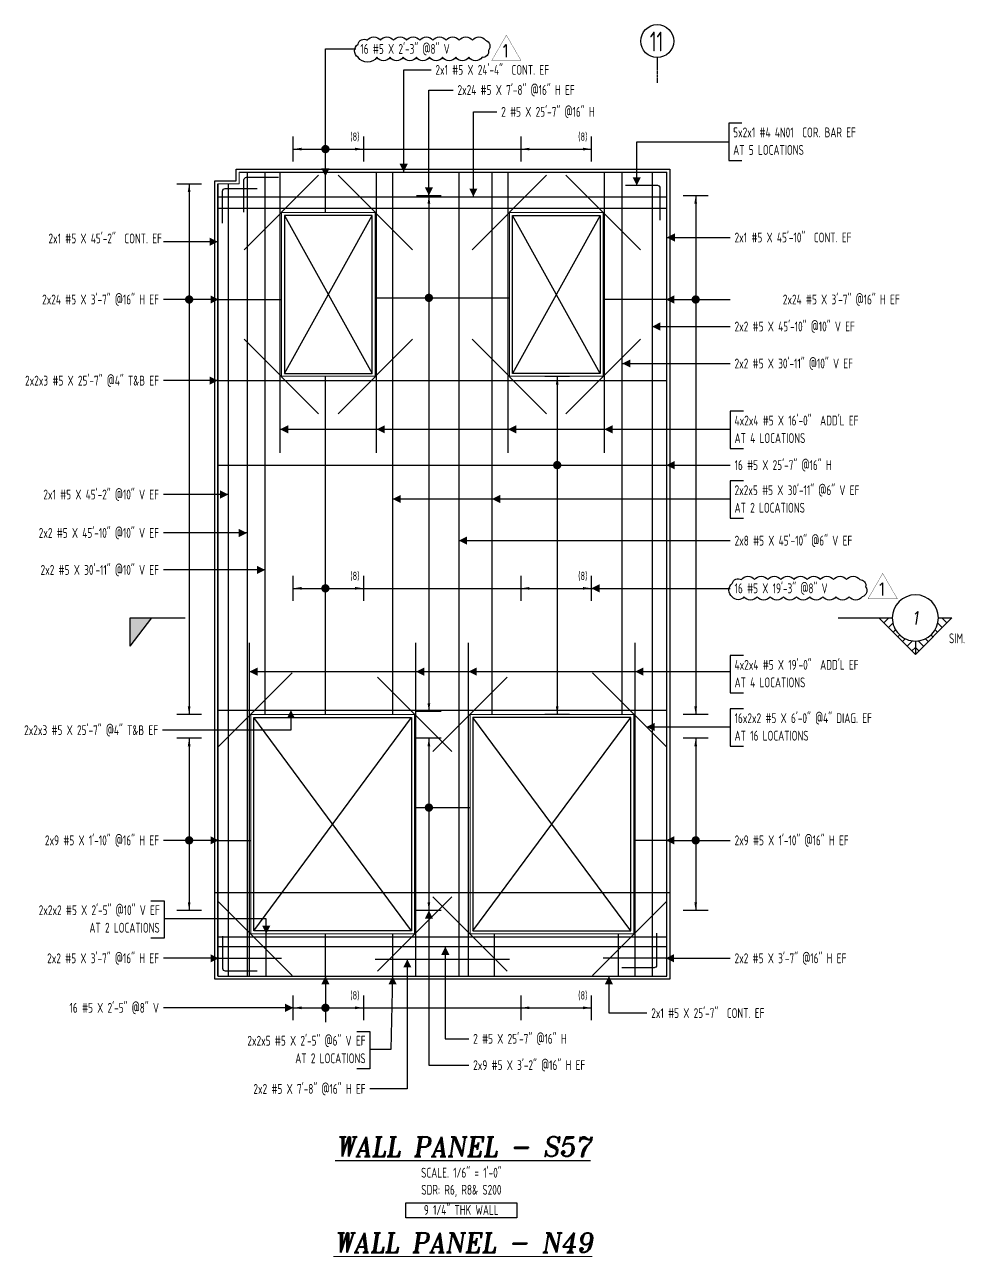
# Model space of a CAD drawing. Header units: inches. Extents: x 10095 to 38568, y -2433 to 4174.
# Drawn here: x 17907 to 18551, y -657 to 185 of the extents above; entities that cross this region are included whole.
import ezdxf
from ezdxf.enums import TextEntityAlignment as Align

# ---------------------------------------------------------------- set-up
doc = ezdxf.new("R2010")
doc.units = ezdxf.units.IN
doc.header["$MEASUREMENT"] = 0
doc.linetypes.add('PHANTOM', pattern=[2.5, 1.25, -0.25, 0.25, -0.25, 0.25, -0.25])
doc.layers.get('0').update_dxf_attribs({"linetype": 'CONTINUOUS'})
for name, color, linetype in [('0-25', 7, 'CONTINUOUS'), ('0-25TEXT', 7, 'CONTINUOUS'), ('0-35', 3, 'CONTINUOUS'), ('0-35TEXT', 3, 'CONTINUOUS'), ('0-50', 10, 'CONTINUOUS'), ('3', 3, 'CONTINUOUS'), ('BAR-LBL', 2, 'CONTINUOUS'), ('GRID', 8, 'PHANTOM'), ('Hatch', 253, 'CONTINUOUS'), ('INTERMEDIATERANGELAY', 7, 'CONTINUOUS'), ('RANGELAY', 7, 'CONTINUOUS'), ('REBARS', 4, 'CONTINUOUS'), ('REV_1', 150, 'CONTINUOUS')]:
    doc.layers.add(name, color=color, linetype=linetype)
doc.layers.add('COVER', color=6, linetype='CONTINUOUS', lineweight=0, plot=False)
doc.styles.add('AR', font='ARCHQUIK.shx', dxfattribs={"width": 0.8})
doc.styles.add('ROMANT', font='romant')

# ---------------------------------------------------------------- blocks, each defined once
blk = doc.blocks.new('leadrblk')
blk.add_lwpolyline([(0, 0, 0, 1, 0), (1, 0, 1, 1, 0)], format="xyseb")
blk = doc.blocks.new('SECTARO')
at = {"linetype": 'Continuous'}
blk.add_line((33.32, 16.99), (20.13, 0), dxfattribs=at)
for p, q in [((33.32, 16.99), (33.32, 0)), ((33.32, 0), (0, 0))]:
    blk.add_line(p, q)
for points in [[(33.32, 0), (33.32, 16.99), (33.32, 0), (20.13, 0)], [(33.32, 16.99), (20.13, 0), (33.32, 0), (33.32, 16.99)]]:
    blk.add_solid(points, dxfattribs=at)
blk = doc.blocks.new('*X3')
at = {"color": 0, "linetype": 'Continuous'}
for p, q in [((-1.108, 0.278), (-1.075, 0.312)), ((-1.081, 0.217), (-1.031, 0.267)), ((-1.013, 0.197), (-0.986, 0.223)), ((-0.96, 0.161), (-0.942, 0.179)), ((-0.92, 0.112), (-0.898, 0.135)), ((-0.895, 0.05), (-0.854, 0.091)), ((-0.856, 0), (-0.81, 0.046)), ((-0.768, 0), (-0.765, 0.002))]:
    blk.add_line(p, q, dxfattribs=at)
blk = doc.blocks.new('*X2')
at = {"color": 0, "linetype": 'Continuous'}
for p, q in [((-1.108, 0.278), (-1.075, 0.312)), ((-0.96, 0.161), (-0.942, 0.179)), ((-0.856, 0), (-0.81, 0.046))]:
    blk.add_line(p, q, dxfattribs=at)
blk = doc.blocks.new('SECTNU')
at = {"linetype": 'Continuous'}
blk.add_line((-24.74, 0), (-32.81, 0), dxfattribs=at)
blk.add_line((0, 0), (-24.74, 0))
at = {"layer": '3'}
for p, q in [((-68.89, 0), (-46.81, 22.07)), ((-60.81, 0), (-68.89, 0))]:
    blk.add_line(p, q, dxfattribs=at)
at = {"layer": '3', "linetype": 'Continuous'}
blk.add_line((-46.81, 14), (-46.81, 22.07), dxfattribs=at)
at = {"layer": '3'}
for points in [[(-46.81, 22.07), (-24.74, 0), (-32.81, 0, 1)], [(-32.81, 0, 0.414214), (-46.81, 14)]]:
    blk.add_lwpolyline(points, format="xyb", dxfattribs=at)
for start, end in [(90, 180), (180, 0)]:
    blk.add_arc((-46.81, 0), 14, start, end, dxfattribs=at)
at = {"linetype": 'Continuous', "xscale": -64, "yscale": 64, "zscale": 64, "rotation": 359.9999999999999}
blk.add_blockref('*X3', (-117.73, 0), dxfattribs=at)
at = {"linetype": 'Continuous', "xscale": 64, "yscale": 64, "zscale": 64}
for name in ['*X3', '*X2']:
    blk.add_blockref(name, (24.1, 0), dxfattribs=at)
at = {"linetype": 'Continuous', "style": 'ROMANT', "oblique": 9, "width": 0.9}
blk.add_attdef('NO', text='', height=8, dxfattribs=at).set_placement((-46.81, 0), align=Align.MIDDLE)
blk = doc.blocks.new('*U733', base_point=(18303.88, -107.91))
at = {"layer": 'REBARS', "color": 0}
blk.add_lwpolyline([(18304.19, -107.91), (18304.19, 84.09)], dxfattribs=at)
blk = doc.blocks.new('*U734', base_point=(18238.5, -107.91))
at = {"layer": 'REBARS', "color": 0}
blk.add_lwpolyline([(18238.18, -107.91), (18238.18, 84.09)], dxfattribs=at)
blk = doc.blocks.new('*U735', base_point=(18147.88, -107.91))
at = {"layer": 'REBARS', "color": 0}
blk.add_lwpolyline([(18148.2, -107.91), (18148.2, 84.09)], dxfattribs=at)
blk = doc.blocks.new('*U736', base_point=(18082.5, -107.91))
at = {"layer": 'REBARS', "color": 0}
blk.add_lwpolyline([(18082.19, -107.91), (18082.19, 84.09)], dxfattribs=at)
blk = doc.blocks.new('*U607', base_point=(18186.39, -411.79))
at = {"layer": 'REBARS', "color": 0}
blk.add_lwpolyline([(18186.61, -411.57), (18237.52, -462.48)], dxfattribs=at)
blk = doc.blocks.new('*U608', base_point=(18186.39, -312.02))
at = {"layer": 'REBARS', "color": 0}
blk.add_lwpolyline([(18186.61, -312.24), (18237.52, -261.33)], dxfattribs=at)
blk = doc.blocks.new('*U609', base_point=(18039.34, -414.74))
at = {"layer": 'REBARS', "color": 0}
blk.add_lwpolyline([(18039.56, -414.52), (18090.48, -465.43)], dxfattribs=at)
blk = doc.blocks.new('*U610', base_point=(18199.99, -411.79))
at = {"layer": 'REBARS', "color": 0}
blk.add_lwpolyline([(18199.77, -411.57), (18148.86, -462.48)], dxfattribs=at)
blk = doc.blocks.new('*U611', base_point=(18039.34, -309.07))
at = {"layer": 'REBARS', "color": 0}
blk.add_lwpolyline([(18039.56, -309.29), (18090.48, -258.38)], dxfattribs=at)
blk = doc.blocks.new('*U612', base_point=(18199.99, -312.02))
at = {"layer": 'REBARS', "color": 0}
blk.add_lwpolyline([(18199.77, -312.24), (18148.86, -261.33)], dxfattribs=at)
blk = doc.blocks.new('*U1276', base_point=(18213.38, -30.5))
at = {"layer": 'REBARS', "color": 0}
blk.add_lwpolyline([(18213.61, -30.28), (18264.52, -81.19)], dxfattribs=at)
blk = doc.blocks.new('*U1277', base_point=(18328.99, -30.5))
at = {"layer": 'REBARS', "color": 0}
blk.add_lwpolyline([(18328.77, -30.28), (18277.86, -81.19)], dxfattribs=at)
blk = doc.blocks.new('*U1278', base_point=(18213.38, 31.23))
at = {"layer": 'REBARS', "color": 0}
blk.add_lwpolyline([(18213.61, 31.01), (18264.52, 81.92)], dxfattribs=at)
blk = doc.blocks.new('*U1279', base_point=(18328.99, 31.23))
at = {"layer": 'REBARS', "color": 0}
blk.add_lwpolyline([(18328.77, 31.01), (18277.86, 81.92)], dxfattribs=at)
blk = doc.blocks.new('*U1280', base_point=(18057.39, -30.5))
at = {"layer": 'REBARS', "color": 0}
blk.add_lwpolyline([(18057.61, -30.28), (18108.52, -81.19)], dxfattribs=at)
blk = doc.blocks.new('*U1281', base_point=(18173, -30.5))
at = {"layer": 'REBARS', "color": 0}
blk.add_lwpolyline([(18172.77, -30.28), (18121.86, -81.19)], dxfattribs=at)
blk = doc.blocks.new('*U1282', base_point=(18057.39, 31.23))
at = {"layer": 'REBARS', "color": 0}
blk.add_lwpolyline([(18057.61, 31.01), (18108.52, 81.92)], dxfattribs=at)
blk = doc.blocks.new('*U1283', base_point=(18173, 31.23))
at = {"layer": 'REBARS', "color": 0}
blk.add_lwpolyline([(18172.77, 31.01), (18121.86, 81.92)], dxfattribs=at)
blk = doc.blocks.new('*U1094', base_point=(18042.57, -462.41))
at = {"layer": 'REBARS', "color": 0}
blk.add_lwpolyline([(18042.82, -438.41), (18042.82, -460.41, 0.414214), (18044.57, -462.16), (18066.57, -462.16)], format="xyb", dxfattribs=at)
blk = doc.blocks.new('*U1095', base_point=(18340.09, -460.41))
at = {"layer": 'REBARS', "color": 0}
blk.add_lwpolyline([(18339.84, -436.41), (18339.84, -458.41, -0.414214), (18338.09, -460.16), (18316.09, -460.16)], format="xyb", dxfattribs=at)
blk = doc.blocks.new('*U714', base_point=(18347.13, -465.91))
at = {"layer": 'REBARS', "color": 0}
blk.add_lwpolyline([(18346.81, -465.91), (18346.82, 84.09)], dxfattribs=at)
blk = doc.blocks.new('*U647', base_point=(18039.88, -465.91))
at = {"layer": 'REBARS', "color": 0}
blk.add_lwpolyline([(18039.56, -465.91), (18039.57, 76.09)], dxfattribs=at)
blk = doc.blocks.new('*U1479', base_point=(18113.53, 56.14))
at = {"layer": 'REBARS', "color": 0}
blk.add_lwpolyline([(18113.22, 56.14), (18113.22, 83.14)], dxfattribs=at)
blk = doc.blocks.new('*U1096', base_point=(18042.57, 73.09))
at = {"layer": 'REBARS', "color": 0}
blk.add_lwpolyline([(18042.82, 49.09), (18042.82, 71.09, -0.414214), (18044.57, 72.84), (18066.57, 72.84)], format="xyb", dxfattribs=at)
blk = doc.blocks.new('*U1390', base_point=(18039.57, -116.64))
at = {"layer": 'REBARS', "color": 0}
blk.add_lwpolyline([(18039.57, -116.33), (18346.57, -116.33)], dxfattribs=at)
blk = doc.blocks.new('rendmark')
at = {"color": 4}
blk.add_line((0, -3), (0, 3), dxfattribs=at)
blk = doc.blocks.new('rarrow')
at = {"color": 7}
blk.add_solid([(2, -0.33), (2, 0.33), (0, 0)], dxfattribs=at)
blk = doc.blocks.new('*U1880', base_point=(18271.84, -55.62))
at = {"layer": 'RANGELAY'}
blk.add_line((18271.84, -55.62), (18271.84, -286.91), dxfattribs=at)
at = {"layer": 'RANGELAY', "xscale": 2.834645669291339, "yscale": 2.834645669291339}
for name, p, rotation in [('rendmark', (18271.84, -55.62), 269.9999999999999), ('rarrow', (18271.84, -55.62), 269.9999999999999), ('rarrow', (18271.84, -286.91), 89.999996929531), ('rendmark', (18271.84, -286.91), 89.999996929531)]:
    blk.add_blockref(name, p, dxfattribs=dict(at, rotation=rotation))
blk = doc.blocks.new('VPM6FEF30')
at = {"const_width": 1}
blk.add_lwpolyline([(-0.5, 0, 1), (0.5, 0, 1)], format="xyb", close=True, dxfattribs=at)
blk = doc.blocks.new('*U749', base_point=(18054.82, 83.78))
at = {"layer": 'REBARS', "color": 0}
blk.add_lwpolyline([(18054.82, 84.09), (18346.82, 84.09)], dxfattribs=at)
blk = doc.blocks.new('*U648', base_point=(18039.25, 76.09))
at = {"layer": 'REBARS', "color": 0}
blk.add_lwpolyline([(18039.57, 76.09), (18039.57, -465.91)], dxfattribs=at)
blk = doc.blocks.new('*U1097', base_point=(18057.19, 80.74))
at = {"layer": 'REBARS', "color": 0}
blk.add_lwpolyline([(18057.44, 56.74), (18057.44, 78.74, -0.414214), (18059.19, 80.49), (18081.19, 80.49)], format="xyb", dxfattribs=at)
blk = doc.blocks.new('*U646', base_point=(18046.45, 76.09))
at = {"layer": 'REBARS', "color": 0}
blk.add_lwpolyline([(18046.76, 76.09), (18046.76, -465.91)], dxfattribs=at)
blk = doc.blocks.new('*U1098', base_point=(18342.61, 75.16))
at = {"layer": 'REBARS', "color": 0}
blk.add_lwpolyline([(18342.36, 51.16), (18342.36, 73.16, 0.414214), (18340.61, 74.91), (18318.61, 74.91)], format="xyb", dxfattribs=at)
blk = doc.blocks.new('*U666', base_point=(18113.53, -465.91))
at = {"layer": 'REBARS', "color": 0}
blk.add_lwpolyline([(18113.22, -465.91), (18113.22, -436.91)], dxfattribs=at)
blk = doc.blocks.new('*U1389', base_point=(18039.82, 66.87))
at = {"layer": 'REBARS', "color": 0}
blk.add_lwpolyline([(18039.82, 67.18), (18346.82, 67.18)], dxfattribs=at)
blk = doc.blocks.new('*U1879', base_point=(18366.63, -302.91))
at = {"layer": 'RANGELAY'}
blk.add_line((18366.63, -302.91), (18366.63, -420.91), dxfattribs=at)
at = {"layer": 'RANGELAY', "xscale": 2.834645669291339, "yscale": 2.834645669291339}
for name, p, rotation in [('rendmark', (18366.63, -302.91), 269.9999999999999), ('rarrow', (18366.63, -302.91), 269.9999999999999), ('rendmark', (18366.63, -420.91), 89.999996929531), ('rarrow', (18366.63, -420.91), 89.999996929531)]:
    blk.add_blockref(name, p, dxfattribs=dict(at, rotation=rotation))
blk = doc.blocks.new('VPM6FF410')
at = {"const_width": 1}
blk.add_lwpolyline([(-0.5, 0, 1), (0.5, 0, 1)], format="xyb", close=True, dxfattribs=at)
blk = doc.blocks.new('*U677', base_point=(18346.39, -373.27))
at = {"layer": 'REBARS', "color": 0}
blk.add_lwpolyline([(18346.39, -372.96), (18324.39, -372.96)], dxfattribs=at)
blk = doc.blocks.new('*U1878', base_point=(18366.63, 68.09))
at = {"layer": 'RANGELAY'}
blk.add_line((18366.63, 68.09), (18366.63, -286.91), dxfattribs=at)
at = {"layer": 'RANGELAY', "xscale": 2.834645669291339, "yscale": 2.834645669291339}
for name, p, rotation in [('rendmark', (18366.63, 68.09), 269.9999999999999), ('rarrow', (18366.63, 68.09), 269.9999999999999), ('rarrow', (18366.63, -286.91), 89.999996929531), ('rendmark', (18366.63, -286.91), 89.999996929531)]:
    blk.add_blockref(name, p, dxfattribs=dict(at, rotation=rotation))
blk = doc.blocks.new('VPM6FF510')
at = {"const_width": 1}
blk.add_lwpolyline([(-0.5, 0, 1), (0.5, 0, 1)], format="xyb", close=True, dxfattribs=at)
blk = doc.blocks.new('*U793', base_point=(18346.39, -3.38))
at = {"layer": 'REBARS', "color": 0}
blk.add_lwpolyline([(18346.39, -3.07), (18303.39, -3.07)], dxfattribs=at)
blk = doc.blocks.new('*U1877', base_point=(18019.95, -302.91))
at = {"layer": 'RANGELAY'}
blk.add_line((18019.95, -302.91), (18019.95, -420.91), dxfattribs=at)
at = {"layer": 'RANGELAY', "xscale": 2.834645669291339, "yscale": 2.834645669291339}
for name, p, rotation in [('rendmark', (18019.95, -302.91), 269.9999999999999), ('rarrow', (18019.95, -302.91), 269.9999999999999), ('rendmark', (18019.95, -420.91), 89.999996929531), ('rarrow', (18019.95, -420.91), 89.999996929531)]:
    blk.add_blockref(name, p, dxfattribs=dict(at, rotation=rotation))
blk = doc.blocks.new('VPM6FF610')
at = {"const_width": 1}
blk.add_lwpolyline([(-0.5, 0, 1), (0.5, 0, 1)], format="xyb", close=True, dxfattribs=at)
blk = doc.blocks.new('*U676', base_point=(18040.19, -373.27))
at = {"layer": 'REBARS', "color": 0}
blk.add_lwpolyline([(18040.19, -372.96), (18062.19, -372.96)], dxfattribs=at)
blk = doc.blocks.new('*U1876', base_point=(18019.95, 76.09))
at = {"layer": 'RANGELAY'}
blk.add_line((18019.95, 76.09), (18019.95, -286.91), dxfattribs=at)
at = {"layer": 'RANGELAY', "xscale": 2.834645669291339, "yscale": 2.834645669291339}
for name, p, rotation in [('rendmark', (18019.95, 76.09), 269.9999999999999), ('rarrow', (18019.95, 76.09), 269.9999999999999), ('rarrow', (18019.95, -286.91), 89.999996929531), ('rendmark', (18019.95, -286.91), 89.999996929531)]:
    blk.add_blockref(name, p, dxfattribs=dict(at, rotation=rotation))
blk = doc.blocks.new('VPM6FF710')
at = {"const_width": 1}
blk.add_lwpolyline([(-0.5, 0, 1), (0.5, 0, 1)], format="xyb", close=True, dxfattribs=at)
blk = doc.blocks.new('*U792', base_point=(18040.19, -3.38))
at = {"layer": 'REBARS', "color": 0}
blk.add_lwpolyline([(18040.19, -3.07), (18083.19, -3.07)], dxfattribs=at)
blk = doc.blocks.new('*U772', base_point=(18072.28, -286.91))
at = {"layer": 'REBARS', "color": 0}
blk.add_lwpolyline([(18071.97, -286.91), (18071.97, 84.09)], dxfattribs=at)
blk = doc.blocks.new('*U713', base_point=(18059.25, 84.09))
at = {"layer": 'REBARS', "color": 0}
blk.add_lwpolyline([(18059.57, 84.09), (18059.57, -465.91)], dxfattribs=at)
blk = doc.blocks.new('*U1875', base_point=(18184.03, 68.09))
at = {"layer": 'RANGELAY'}
blk.add_line((18184.03, 68.09), (18184.03, -284.91), dxfattribs=at)
at = {"layer": 'RANGELAY', "xscale": 2.834645669291339, "yscale": 2.834645669291339}
for name, p, rotation in [('rendmark', (18184.03, 68.09), 269.9999999999999), ('rarrow', (18184.03, 68.09), 269.9999999999999), ('rendmark', (18184.03, -284.91), 89.999996929531), ('rarrow', (18184.03, -284.91), 89.999996929531)]:
    blk.add_blockref(name, p, dxfattribs=dict(at, rotation=rotation))
blk = doc.blocks.new('VPM6FF950')
at = {"const_width": 1}
blk.add_lwpolyline([(-0.5, 0, 1), (0.5, 0, 1)], format="xyb", close=True, dxfattribs=at)
blk = doc.blocks.new('*U807', base_point=(18147.18, -2.25))
at = {"layer": 'REBARS', "color": 0}
blk.add_lwpolyline([(18147.18, -1.94), (18239.18, -1.94)], dxfattribs=at)
blk = doc.blocks.new('*U1874', base_point=(18184.03, -302.91))
at = {"layer": 'RANGELAY'}
blk.add_line((18184.03, -302.91), (18184.03, -420.91), dxfattribs=at)
at = {"layer": 'RANGELAY', "xscale": 2.834645669291339, "yscale": 2.834645669291339}
for name, p, rotation in [('rendmark', (18184.03, -302.91), 269.9999999999999), ('rarrow', (18184.03, -302.91), 269.9999999999999), ('rendmark', (18184.03, -420.91), 89.999996929531), ('rarrow', (18184.03, -420.91), 89.999996929531)]:
    blk.add_blockref(name, p, dxfattribs=dict(at, rotation=rotation))
blk = doc.blocks.new('VPM6FFA50')
at = {"const_width": 1}
blk.add_lwpolyline([(-0.5, 0, 1), (0.5, 0, 1)], format="xyb", close=True, dxfattribs=at)
blk = doc.blocks.new('*U686', base_point=(18174.19, -350.86))
at = {"layer": 'REBARS', "color": 0}
blk.add_lwpolyline([(18174.19, -350.55), (18212.19, -350.55)], dxfattribs=at)
blk = doc.blocks.new('*U1388', base_point=(18039.82, -465.59))
at = {"layer": 'REBARS', "color": 0}
blk.add_lwpolyline([(18039.82, -465.91), (18346.82, -465.91)], dxfattribs=at)
blk = doc.blocks.new('*U712', base_point=(18204.18, 84.09))
at = {"layer": 'REBARS', "color": 0}
blk.add_lwpolyline([(18204.49, 84.09), (18204.49, -465.91)], dxfattribs=at)
blk = doc.blocks.new('*U769', base_point=(18226.88, 84.09))
at = {"layer": 'REBARS', "color": 0}
blk.add_lwpolyline([(18227.19, 84.09), (18227.19, -286.91)], dxfattribs=at)
blk = doc.blocks.new('*U770', base_point=(18158.88, 84.09))
at = {"layer": 'REBARS', "color": 0}
blk.add_lwpolyline([(18159.2, 84.09), (18159.2, -286.91)], dxfattribs=at)
blk = doc.blocks.new('*U613', base_point=(18347.04, -414.74))
at = {"layer": 'REBARS', "color": 0}
blk.add_lwpolyline([(18346.82, -414.52), (18295.9, -465.44)], dxfattribs=at)
blk = doc.blocks.new('*U614', base_point=(18347.04, -309.07))
at = {"layer": 'REBARS', "color": 0}
blk.add_lwpolyline([(18346.82, -309.29), (18295.9, -258.38)], dxfattribs=at)
blk = doc.blocks.new('*U550', base_point=(18324.88, -465.91))
at = {"layer": 'REBARS', "color": 0}
blk.add_lwpolyline([(18325.19, -465.91), (18325.19, -237.91)], dxfattribs=at)
blk = doc.blocks.new('*U551', base_point=(18211.5, -465.91))
at = {"layer": 'REBARS', "color": 0}
blk.add_lwpolyline([(18211.19, -465.91), (18211.19, -237.91)], dxfattribs=at)
blk = doc.blocks.new('*U552', base_point=(18174.88, -465.91))
at = {"layer": 'REBARS', "color": 0}
blk.add_lwpolyline([(18175.19, -465.91), (18175.19, -237.91)], dxfattribs=at)
blk = doc.blocks.new('*U553', base_point=(18061.5, -465.91))
at = {"layer": 'REBARS', "color": 0}
blk.add_lwpolyline([(18061.19, -465.91), (18061.19, -237.91)], dxfattribs=at)
blk = doc.blocks.new('*U664', base_point=(18313.37, -465.91))
at = {"layer": 'REBARS', "color": 0}
blk.add_lwpolyline([(18313.68, -465.91), (18313.68, -436.91)], dxfattribs=at)
blk = doc.blocks.new('*U665', base_point=(18073.01, -465.91))
at = {"layer": 'REBARS', "color": 0}
blk.add_lwpolyline([(18072.7, -465.91), (18072.7, -436.91)], dxfattribs=at)
blk = doc.blocks.new('*U1386', base_point=(18039.57, -58.25))
at = {"layer": 'REBARS', "color": 0}
blk.add_lwpolyline([(18039.57, -58.56), (18346.57, -58.56)], dxfattribs=at)
blk = doc.blocks.new('*U1387', base_point=(18039.57, 58.98))
at = {"layer": 'REBARS', "color": 0}
blk.add_lwpolyline([(18039.57, 59.29), (18346.57, 59.29)], dxfattribs=at)
blk = doc.blocks.new('*U662', base_point=(18228.32, -436.91))
at = {"layer": 'REBARS', "color": 0}
blk.add_lwpolyline([(18228.63, -436.91), (18228.63, -465.91)], dxfattribs=at)
blk = doc.blocks.new('*U663', base_point=(18158.88, -436.91))
at = {"layer": 'REBARS', "color": 0}
blk.add_lwpolyline([(18159.2, -436.91), (18159.2, -465.91)], dxfattribs=at)
blk = doc.blocks.new('*U1384', base_point=(18039.57, -438.72))
at = {"layer": 'REBARS', "color": 0}
blk.add_lwpolyline([(18039.57, -439.04), (18346.57, -439.04)], dxfattribs=at)
blk = doc.blocks.new('*U1385', base_point=(18039.57, -284.27))
at = {"layer": 'REBARS', "color": 0}
blk.add_lwpolyline([(18039.57, -283.96), (18346.57, -283.96)], dxfattribs=at)
blk = doc.blocks.new('*U1873', base_point=(18091.19, -487.49))
at = {"layer": 'INTERMEDIATERANGELAY'}
blk.add_line((18139.2, -487.49), (18247.18, -487.49), dxfattribs=at)
at = {"layer": 'RANGELAY'}
for p, q in [((18091.19, -487.49), (18139.2, -487.49)), ((18247.18, -487.49), (18295.19, -487.49))]:
    blk.add_line(p, q, dxfattribs=at)
at = {"layer": 'RANGELAY', "xscale": 2.834645669291339, "yscale": 2.834645669291339}
for name, p in [('rendmark', (18091.19, -487.49)), ('rendmark', (18247.18, -487.49)), ('rarrow', (18091.19, -487.49)), ('rarrow', (18247.18, -487.49))]:
    blk.add_blockref(name, p, dxfattribs=at)
at = {"layer": 'RANGELAY', "xscale": 2.834645669291339, "yscale": 2.834645669291339, "rotation": 179.999996929531}
for name, p in [('rendmark', (18139.2, -487.49)), ('rendmark', (18295.19, -487.49)), ('rarrow', (18139.2, -487.49)), ('rarrow', (18295.19, -487.49))]:
    blk.add_blockref(name, p, dxfattribs=at)
blk = doc.blocks.new('VPM700290')
at = {"const_width": 1}
blk.add_lwpolyline([(-0.5, 0, 1), (0.5, 0, 1)], format="xyb", close=True, dxfattribs=at)
blk = doc.blocks.new('*U1872', base_point=(18091.19, -200.62))
at = {"layer": 'INTERMEDIATERANGELAY'}
blk.add_line((18139.2, -200.62), (18247.18, -200.62), dxfattribs=at)
at = {"layer": 'RANGELAY'}
for p, q in [((18091.19, -200.62), (18139.2, -200.62)), ((18247.18, -200.62), (18295.19, -200.62))]:
    blk.add_line(p, q, dxfattribs=at)
at = {"layer": 'RANGELAY', "xscale": 2.834645669291339, "yscale": 2.834645669291339}
for name, p in [('rendmark', (18091.19, -200.62)), ('rendmark', (18247.18, -200.62)), ('rarrow', (18091.19, -200.62)), ('rarrow', (18247.18, -200.62))]:
    blk.add_blockref(name, p, dxfattribs=at)
at = {"layer": 'RANGELAY', "xscale": 2.834645669291339, "yscale": 2.834645669291339, "rotation": 179.999996929531}
for name, p in [('rendmark', (18139.2, -200.62)), ('rendmark', (18295.19, -200.62)), ('rarrow', (18139.2, -200.62)), ('rarrow', (18295.19, -200.62))]:
    blk.add_blockref(name, p, dxfattribs=at)
blk = doc.blocks.new('VPM700320')
at = {"const_width": 1}
blk.add_lwpolyline([(-0.5, 0, 1), (0.5, 0, 1)], format="xyb", close=True, dxfattribs=at)
blk = doc.blocks.new('*U1871', base_point=(18091.19, 99.79))
at = {"layer": 'INTERMEDIATERANGELAY'}
blk.add_line((18139.2, 99.79), (18247.18, 99.79), dxfattribs=at)
at = {"layer": 'RANGELAY'}
for p, q in [((18091.19, 99.79), (18139.2, 99.79)), ((18247.18, 99.79), (18295.19, 99.79))]:
    blk.add_line(p, q, dxfattribs=at)
at = {"layer": 'RANGELAY', "xscale": 2.834645669291339, "yscale": 2.834645669291339}
for name, p in [('rendmark', (18091.19, 99.79)), ('rendmark', (18247.18, 99.79)), ('rarrow', (18091.19, 99.79)), ('rarrow', (18247.18, 99.79))]:
    blk.add_blockref(name, p, dxfattribs=at)
at = {"layer": 'RANGELAY', "xscale": 2.834645669291339, "yscale": 2.834645669291339, "rotation": 179.999996929531}
for name, p in [('rendmark', (18139.2, 99.79)), ('rendmark', (18295.19, 99.79)), ('rarrow', (18139.2, 99.79)), ('rarrow', (18295.19, 99.79))]:
    blk.add_blockref(name, p, dxfattribs=at)
blk = doc.blocks.new('VPM7003D0')
at = {"const_width": 1}
blk.add_lwpolyline([(-0.5, 0, 1), (0.5, 0, 1)], format="xyb", close=True, dxfattribs=at)
blk = doc.blocks.new('*U771', base_point=(18316.04, -286.91))
at = {"layer": 'REBARS', "color": 0}
blk.add_lwpolyline([(18316.35, -286.91), (18316.35, 84.09)], dxfattribs=at)
blk = doc.blocks.new('*U711', base_point=(18337.13, 84.09))
at = {"layer": 'REBARS', "color": 0}
blk.add_lwpolyline([(18336.82, 84.09), (18336.82, -465.91)], dxfattribs=at)
blk = doc.blocks.new('*U1471', base_point=(18113.53, -286.91))
at = {"layer": 'REBARS', "color": 0}
blk.add_lwpolyline([(18113.22, -286.91), (18113.22, -55.91)], dxfattribs=at)
blk = doc.blocks.new('*U791', base_point=(18346.19, -453.94))
at = {"layer": 'REBARS', "color": 0}
blk.add_lwpolyline([(18346.19, -453.62), (18303.19, -453.62)], dxfattribs=at)
blk = doc.blocks.new('*U1383', base_point=(18039.82, -445.96))
at = {"layer": 'REBARS', "color": 0}
blk.add_lwpolyline([(18039.82, -445.65), (18346.82, -445.65)], dxfattribs=at)
blk = doc.blocks.new('*U790', base_point=(18040.19, -453.94))
at = {"layer": 'REBARS', "color": 0}
blk.add_lwpolyline([(18040.19, -453.62), (18083.19, -453.62)], dxfattribs=at)
blk = doc.blocks.new('*U806', base_point=(18147.18, -454.6))
at = {"layer": 'REBARS', "color": 0}
blk.add_lwpolyline([(18147.18, -454.28), (18239.18, -454.28)], dxfattribs=at)
blk = doc.blocks.new('Rev_Tri (48)')
at = {"const_width": 0.128}
blk.add_lwpolyline([(6.69, 11.58), (13.37, 0), (0, 0)], close=True, dxfattribs=at)
at = {"color": 1, "style": 'ROMANT'}
blk.add_attdef('R', (3.93, 1.52, -0.03), '', height=5.75, dxfattribs=at)

msp = doc.modelspace()

# ---------------------------------------------------------------- linework, layer by layer
at = {"layer": '0-25'}
for p, q in [((18085.19008, 54.34423), (18145.19705, -53.61559)), ((18085.19008, -53.61559), (18145.19705, 54.34423)), ((18301.19008, 54.34423), (18241.18311, -53.61559)), ((18301.19008, -53.61559), (18241.18311, 54.34423)), ((18064.19008, -434.90577), (18172.19008, -288.90531)), ((18172.19008, -434.90577), (18064.19008, -288.90531)), ((18322.19008, -434.90577), (18214.19008, -288.90531)), ((18214.19008, -434.90577), (18322.19008, -288.90531))]:
    msp.add_line(p, q, dxfattribs=at)
at = {"layer": '0-25TEXT'}
for points in [[(18113.22217, 78.12089), (18113.22217, 168.29626), (18134.13243, 168.29626)], [(18166.77399, 84.09423), (18166.77399, 153.95979), (18185.50392, 153.95979)], [(18184.03328, 68.09423), (18184.03328, 140.20651), (18200.61546, 140.20651)], [(18214.45072, 67.18397), (18214.45072, 125.2818), (18230.52609, 125.2818)], [(18398.29036, 117.57642), (18389.2913, 117.57642), (18389.2913, 92.0791), (18398.29036, 92.0791)], [(18326.25212, 74.90782), (18326.25212, 104.82776), (18389.2913, 104.82776)], [(18039.56505, 36.42057), (18002.30956, 36.42057)], [(18346.81508, 39.32428), (18390.23622, 39.32428)], [(18040.19008, -3.06651), (18002.30956, -3.06651)], [(18346.39148, -3.06651), (18390.23489, -3.06651)], [(18336.81507, -21.5443), (18390.23622, -21.5443)], [(18316.35416, -46.84855), (18390.23622, -46.84854)], [(18039.56505, -58.56331), (18002.30956, -58.56331)], [(18399.23528, -79.48258), (18390.23622, -79.48258), (18390.23622, -104.9799), (18399.23528, -104.9799)], [(18082.19002, -91.85628), (18390.23622, -91.85628)], [(18346.54016, -116.32599), (18390.23622, -116.32599)], [(18399.23528, -127.11666), (18390.23622, -127.11666), (18390.23622, -152.61398), (18399.23528, -152.61398)], [(18046.76182, -136.46199), (18002.30956, -136.46199)], [(18159.19705, -139.49035), (18390.23622, -139.49036)], [(18059.56508, -162.72557), (18002.30956, -162.72557)], [(18204.49334, -167.98932), (18390.23622, -167.98932)], [(18071.97223, -188.02982), (18002.30956, -188.02982)], [(18295.19008, -200.61748), (18390.23622, -200.61748)], [(18399.23528, -246.55621), (18390.23622, -246.55621), (18390.23622, -272.05353), (18399.23528, -272.05353)], [(18061.19009, -257.56374), (18390.23622, -257.56374)], [(18089.603, -283.95759), (18089.603, -297.59362), (18001.67993, -297.59362)], [(18399.23528, -283.01701), (18390.23622, -283.01701), (18390.23622, -308.51433), (18399.23528, -308.51433)], [(18332.91811, -295.39071), (18390.23622, -295.39071)], [(18040.19008, -372.95866), (18002.30956, -372.95866)], [(18346.39148, -372.95866), (18390.23488, -372.95866)], [(17993.8113, -414.34687), (18002.81035, -414.34687), (18002.81035, -439.84419), (17993.8113, -439.84419)], [(18184.03328, -420.90572), (18184.03328, -526.6908), (18211.33138, -526.6908)], [(18072.69771, -436.90573), (18072.69771, -426.72053), (18002.81035, -426.72057)], [(18195.25601, -445.64902), (18195.25601, -508.6899), (18211.33138, -508.6899)], [(18040.19008, -453.62325), (18002.30956, -453.62325)], [(18169.25806, -454.28386), (18169.25806, -542.96016), (18143.68662, -542.96016)], [(18346.19008, -453.62325), (18390.23488, -453.62325)], [(18113.22215, -465.90572), (18113.22215, -497.33635)], [(18159.19705, -465.90585), (18157.96611, -516.00248), (18143.68662, -516.00248)], [(18307.23187, -465.90577), (18307.23187, -490.88432), (18333.23276, -490.88432)], [(18091.19008, -487.49377), (18002.30956, -487.49377)], [(18134.68757, -503.62878), (18143.68662, -503.62878), (18143.68662, -529.12611), (18134.68757, -529.12611)]]:
    msp.add_lwpolyline(points, dxfattribs=at)
at = {"layer": '0-35'}
for points in [[(18052.19008, 86.09423), (18348.81508, 86.09423), (18348.81508, -467.90577), (18037.56508, -467.90577), (18037.56508, 78.09423), (18052.19008, 78.09423)], [(18085.19008, -53.61559), (18145.19705, -53.61559), (18145.19705, 54.34423), (18085.19008, 54.34423)], [(18301.19008, -53.61559), (18241.18311, -53.61559), (18241.18311, 54.34423), (18301.19008, 54.34423)], [(18064.19008, -288.90531), (18172.19008, -288.90531), (18172.19008, -434.90577), (18064.19008, -434.90577)], [(18322.19008, -288.90531), (18214.19008, -288.90531), (18214.19008, -434.90577), (18322.19008, -434.90577)]]:
    msp.add_lwpolyline(points, close=True, dxfattribs=at)
at = {"layer": '0-50'}
msp.add_lwpolyline([(18168.3084, -620.76458), (18244.19524, -620.76458), (18244.19524, -631.12094), (18168.3084, -631.12094)], close=True, dxfattribs=at)
msp.add_circle((18340.30659, 173.66212), 11.25, dxfattribs=at)
at = {"layer": 'COVER'}
for points in [[(18054.19008, 84.09423), (18346.81508, 84.09423), (18346.81508, -465.90577), (18039.56508, -465.90577), (18039.56508, 76.09423), (18054.19008, 76.09423)], [(18083.19008, -55.61559), (18147.19705, -55.61559), (18147.19705, 56.34423), (18083.19008, 56.34423)], [(18303.19008, -55.61559), (18239.18311, -55.61559), (18239.18311, 56.34423), (18303.19008, 56.34423)], [(18062.19008, -286.90531), (18174.19008, -286.90531), (18174.19008, -436.90577), (18062.19008, -436.90577)], [(18324.19008, -286.90531), (18212.19008, -286.90531), (18212.19008, -436.90577), (18324.19008, -436.90577)]]:
    msp.add_lwpolyline(points, close=True, dxfattribs=at)
at = {"layer": 'GRID', "lineweight": -3}
msp.add_lwpolyline([(18340.30659, 162.41212), (18340.30659, 145.17118)], dxfattribs=at)
at = {"layer": 'Hatch'}
msp.add_line((18348.81508, -408.90577), (18037.56508, -408.90577), dxfattribs=at)
at = {"layer": 'REV_1'}
for points in [[(18135.51461, 162.55936, -0.52056705), (18135.51461, 171.55936, -0.52056705), (18141.80808, 174.26589, -0.52056705), (18150.80808, 174.26589, -0.52056705), (18159.80808, 174.26589, -0.52056705), (18168.80808, 174.26589, -0.52056705), (18177.80808, 174.26589, -0.52056705), (18186.80808, 174.26589, -0.52056705), (18195.80808, 174.26589, -0.52056705), (18204.80808, 174.26589, -0.52056705), (18213.80808, 174.26589, -0.52056705), (18222.80808, 174.26589, -0.52056705), (18224.76817, 167.22598, -0.52056705), (18220.43479, 162.55936, -0.52056705), (18211.43479, 162.55936, -0.52056705), (18202.43479, 162.55936, -0.52056705), (18193.43479, 162.55936, -0.52056705), (18184.43479, 162.55936, -0.52056705), (18175.43479, 162.55936, -0.52056705), (18166.43479, 162.55936, -0.52056705), (18157.43479, 162.55936, -0.52056705), (18148.43479, 162.55936, -0.52056705)], [(18391.61841, -206.35438, -0.52056705), (18391.61841, -197.35438, -0.52056705), (18397.91188, -194.64785, -0.52056705), (18406.91188, -194.64785, -0.52056705), (18415.91188, -194.64785, -0.52056705), (18424.91188, -194.64785, -0.52056705), (18433.91188, -194.64785, -0.52056705), (18442.91188, -194.64785, -0.52056705), (18451.91188, -194.64785, -0.52056705), (18460.91188, -194.64785, -0.52056705), (18469.91188, -194.64785, -0.52056705), (18478.91188, -194.64785, -0.52056705), (18482.92003, -199.6397, -0.52056705), (18480.63471, -206.35438, -0.52056705), (18471.63471, -206.35438, -0.52056705), (18462.63471, -206.35438, -0.52056705), (18453.63471, -206.35438, -0.52056705), (18444.63471, -206.35438, -0.52056705), (18435.63471, -206.35438, -0.52056705), (18426.63471, -206.35438, -0.52056705), (18417.63471, -206.35438, -0.52056705), (18408.63471, -206.35438, -0.52056705), (18399.63471, -206.35438, -0.52056705)]]:
    msp.add_lwpolyline(points, format="xyb", close=True, dxfattribs=at)

# ---------------------------------------------------------------- block references
ref = msp.add_blockref('SECTNU', (18464.09693, -220.87021), dxfattribs=dict(xscale=1.129181470141702, yscale=1.129181470141702, zscale=1.129181470141702, rotation=180))
ref.add_attrib('NO', '1', dxfattribs={"linetype": 'Continuous', "height": 9.03345, "style": 'ROMANT', "oblique": 9, "width": 0.9}).set_placement((18516.95696, -220.87022), align=Align.MIDDLE)
at = {"xscale": 1.129181470141702, "yscale": 1.129181470141702, "zscale": 1.129181470141702, "rotation": 180}
msp.add_blockref('SECTARO', (18017.1666, -220.8702), dxfattribs=at)
at = {"layer": '0-25', "xscale": 1.5, "yscale": 1.5, "zscale": 1.5}
for p in [(18227.01786, 160.34502, -0.15), (18484.57687, -207.76313, -0.15)]:
    msp.add_blockref('Rev_Tri (48)', p, dxfattribs=at).add_auto_attribs({'R': '1'})
at = {"layer": '0-25TEXT'}
for name, p, xscale, yscale in [('VPM7003D0', (18113.22217, 99.79038), 2.834645669291338, 2.834645669291338), ('leadrblk', (18346.81508, 39.32428), 5.623937007874017, 2.250708661417324), ('leadrblk', (18039.56505, 36.42057), -5.623937007874017, 2.250708661417324), ('leadrblk', (18040.19008, -3.06651), -5.623937007874017, 2.250708661417324), ('leadrblk', (18346.39148, -3.06651), 5.623937007874017, 2.250708661417324), ('leadrblk', (18336.81507, -21.5443), 5.623937007874017, 2.250708661417324), ('leadrblk', (18316.35416, -46.84855), 5.623937007874017, 2.250708661417324), ('leadrblk', (18039.56505, -58.56331), -5.623937007874017, 2.250708661417324), ('leadrblk', (18082.19002, -91.85628), 5.623937007874017, 2.250708661417324), ('leadrblk', (18148.19711, -91.85626), 5.623937007874017, 2.250708661417324), ('leadrblk', (18238.18305, -91.85633), 5.623937007874017, 2.250708661417324), ('leadrblk', (18304.19014, -91.8562), 5.623937007874017, 2.250708661417324), ('leadrblk', (18346.54016, -116.32599), 5.623937007874017, 2.250708661417324), ('leadrblk', (18046.76182, -136.46199), -5.623937007874017, 2.250708661417324), ('leadrblk', (18159.19705, -139.49035), 5.623937007874017, 2.250708661417324), ('leadrblk', (18227.18932, -139.49035), 5.623937007874017, 2.250708661417324), ('leadrblk', (18059.56508, -162.72557), -5.623937007874017, 2.250708661417324), ('leadrblk', (18204.49334, -167.98932), 5.623937007874017, 2.250708661417324), ('leadrblk', (18071.97223, -188.02982), -5.623937007874017, 2.250708661417324), ('VPM700320', (18113.22217, -200.61748), 2.834645669291338, 2.834645669291338), ('leadrblk', (18295.19008, -200.61748), 5.623937007874017, 2.250708661417324), ('leadrblk', (18061.19009, -257.56374), 5.623937007874017, 2.250708661417324), ('leadrblk', (18175.19007, -257.56371), 5.623937007874017, 2.250708661417324), ('leadrblk', (18211.19009, -257.56379), 5.623937007874017, 2.250708661417324), ('leadrblk', (18325.19007, -257.56366), 5.623937007874017, 2.250708661417324), ('leadrblk', (18332.91811, -295.39071), 5.623937007874017, 2.250708661417324), ('leadrblk', (18040.19008, -372.95866), -5.623937007874017, 2.250708661417324), ('leadrblk', (18346.39148, -372.95866), 5.623937007874017, 2.250708661417324), ('leadrblk', (18040.19008, -453.62325), -5.623937007874017, 2.250708661417324), ('leadrblk', (18346.19008, -453.62325), 5.623937007874017, 2.250708661417324), ('VPM700290', (18113.22217, -487.49377), 2.834645669291338, 2.834645669291338)]:
    msp.add_blockref(name, p, dxfattribs=dict(at, xscale=xscale, yscale=yscale))
for name, p, xscale, yscale, rotation in [('leadrblk', (18113.22217, 81.09382), 5.623937007874017, 2.250708661417324, 90.00000153523449), ('leadrblk', (18166.77399, 84.09423), 5.623937007874017, 2.250708661417324, 90.00000153523449), ('leadrblk', (18184.03328, 68.09423), 5.623937007874017, 2.250708661417324, 90.00000153523449), ('leadrblk', (18326.25212, 74.90782), 5.623937007874017, 2.250708661417324, 90.00000153523449), ('leadrblk', (18214.45072, 67.18397), 5.623937007874017, 2.250708661417324, 90.00000153523449), ('VPM6FF950', (18184.03328, -1.93564), 2.834645669291338, 2.834645669291338, 269.9999999999999), ('VPM6FF710', (18019.95424, -3.06651), 2.834645669291338, 2.834645669291338, 269.9999999999999), ('VPM6FF510', (18366.62732, -3.06651), 2.834645669291338, 2.834645669291338, 90.00000000000007), ('VPM6FEF30', (18271.8375, -116.32598), 2.834645669291338, 2.834645669291338, 269.9999999999999), ('leadrblk', (18089.603, -283.95759), 5.623937007874017, 2.250708661417324, 270.0000046057035), ('VPM6FFA50', (18184.03328, -350.54851), 2.834645669291338, 2.834645669291338, 269.9999999999999), ('VPM6FF610', (18019.95424, -372.95866), 2.834645669291338, 2.834645669291338, 269.9999999999999), ('VPM6FF410', (18366.62732, -372.95866), 2.834645669291338, 2.834645669291338, 90.00000000000007), ('leadrblk', (18184.03328, -420.90572), -5.623937007874017, 2.250708661417324, 89.9999984647655), ('leadrblk', (18072.69771, -436.90573), 5.623937007874017, 2.250708661417324, 90.00000153523449), ('leadrblk', (18195.25601, -445.64902), 5.623937007874017, 2.250708661417324, 270.0000046057035), ('leadrblk', (18169.25806, -454.28386), 5.623937007874017, 2.250708661417324, 270.0000046057035), ('leadrblk', (18113.22215, -465.90572), -5.623937007874017, 2.250708661417324, 89.9999984647655), ('leadrblk', (18159.19705, -465.90585), -5.623937007874017, 2.250708661417324, 89.9999984647655), ('leadrblk', (18307.23187, -465.90577), -5.623937007874017, 2.250708661417324, 89.9999984647655), ('leadrblk', (18091.19008, -487.49377), 5.623937007874017, 2.250708661417324, 180.000003070469)]:
    msp.add_blockref(name, p, dxfattribs=dict(at, xscale=xscale, yscale=yscale, rotation=rotation))
at = {"layer": 'RANGELAY'}
for name, p in [('*U1871', (18091.19008, 99.79038)), ('*U1876', (18019.95424, 76.09423)), ('*U1875', (18184.03328, 68.09423)), ('*U1878', (18366.62732, 68.09423)), ('*U1880', (18271.8375, -55.61559)), ('*U1872', (18091.19008, -200.61748)), ('*U1877', (18019.95424, -302.90531)), ('*U1874', (18184.03328, -302.90531)), ('*U1879', (18366.62732, -302.90531)), ('*U1873', (18091.19008, -487.49377))]:
    msp.add_blockref(name, p, dxfattribs=at)
at = {"layer": 'REBARS', "color": 4}
for name, p in [('*U647', (18039.8774, -465.90577)), ('*U648', (18039.25258, 76.09423)), ('*U646', (18046.44934, 76.09423)), ('*U749', (18054.81508, 83.78173)), ('*U1097', (18057.19008, 80.74493)), ('*U1282', (18057.39196, 31.23067)), ('*U713', (18059.25258, 84.09423)), ('*U772', (18072.28465, -286.90531)), ('*U736', (18082.50252, -107.90577)), ('*U1479', (18113.53466, 56.14039)), ('*U1283', (18172.99517, 31.23067)), ('*U735', (18147.88461, -107.90577)), ('*U770', (18158.88455, 84.09423)), ('*U712', (18204.18083, 84.09423)), ('*U1278', (18213.38499, 31.23067)), ('*U769', (18226.87682, 84.09423)), ('*U734', (18238.49555, -107.90577)), ('*U1279', (18328.9882, 31.23067)), ('*U733', (18303.87764, -107.90577)), ('*U771', (18316.04174, -286.90531)), ('*U711', (18337.12757, 84.09423)), ('*U714', (18347.1274, -465.90577)), ('*U1096', (18042.56508, 73.09423)), ('*U1098', (18342.60663, 75.15781)), ('*U1387', (18039.56507, 58.97945)), ('*U1389', (18039.81508, 66.87145)), ('*U792', (18040.19008, -3.37901)), ('*U807', (18147.18311, -2.24814)), ('*U793', (18346.39148, -3.37901)), ('*U1280', (18057.39196, -30.50203)), ('*U1281', (18172.99517, -30.50203)), ('*U1276', (18213.38499, -30.50203)), ('*U1277', (18328.9882, -30.50203)), ('*U1386', (18039.56507, -58.25081)), ('*U1471', (18113.53466, -286.90531)), ('*U1390', (18039.56508, -116.63849)), ('*U553', (18061.50252, -465.90577)), ('*U552', (18174.87764, -465.90577)), ('*U551', (18211.50252, -465.90577)), ('*U550', (18324.87764, -465.90577)), ('*U611', (18039.34398, -309.06685)), ('*U614', (18347.03605, -309.06672)), ('*U612', (18199.9882, -312.01888)), ('*U608', (18186.39196, -312.01888)), ('*U1385', (18039.56508, -284.27009)), ('*U686', (18174.19008, -350.86101)), ('*U676', (18040.19008, -373.27116)), ('*U677', (18346.39148, -373.27116)), ('*U610', (18199.9882, -411.7922)), ('*U607', (18186.39196, -411.7922)), ('*U609', (18039.34395, -414.7442)), ('*U613', (18347.03605, -414.74436)), ('*U665', (18073.0102, -465.90577)), ('*U666', (18113.53466, -465.90577)), ('*U663', (18158.88455, -436.90577)), ('*U662', (18228.32242, -436.90577)), ('*U664', (18313.36996, -465.90577)), ('*U1095', (18340.08678, -460.40935)), ('*U1384', (18039.56508, -438.72467)), ('*U1383', (18039.81508, -445.96152)), ('*U1094', (18042.56508, -462.40935)), ('*U790', (18040.19008, -453.93575)), ('*U806', (18147.18311, -454.59636)), ('*U791', (18346.19008, -453.93575)), ('*U1388', (18039.81508, -465.59327))]:
    msp.add_blockref(name, p, dxfattribs=at)

# ---------------------------------------------------------------- texts
at = {"color": 7, "linetype": 'Continuous', "style": 'ROMANT', "oblique": 9, "width": 0.95}
msp.add_text('%%UWALL PANEL - S57', height=13.5, dxfattribs=at).set_placement((18207.6237, -589.19268), align=Align.CENTER)
at = {"layer": '0-25TEXT', "style": 'AR', "width": 0.8}
for p in [(18139.19705, 105.45967), (18295.19008, 105.45967), (18139.19705, -194.94819), (18295.19008, -194.94819), (18139.19705, -481.82447), (18295.19008, -481.82447)]:
    msp.add_text(' (8) ', height=5.669291, dxfattribs=at).set_placement(p, align=Align.RIGHT)
at = {"layer": '0-35TEXT', "style": 'AR', "width": 0.8}
for s, height, p in [('AT 5 LOCATIONS', 6.7498312, (18392.29099, 95.8287)), ('AT 4 LOCATIONS', 6.7498312, (18393.23591, -101.2303)), ('AT 2 LOCATIONS', 6.7498312, (18393.23591, -148.86438)), ('SIM.', 6.749831, (18539.96916, -238.17799)), ('AT 4 LOCATIONS', 6.7498312, (18393.23591, -268.30392)), ('AT 16 LOCATIONS', 6.7498312, (18393.23591, -304.76473))]:
    msp.add_text(s, height=height, dxfattribs=at).set_placement(p)
for p in [(17999.81067, -436.09459), (18140.68694, -525.3765)]:
    msp.add_text('AT 2 LOCATIONS', height=6.7498312, dxfattribs=at).set_placement(p, align=Align.RIGHT)
for s, p in [('SCALE. 1/6" = 1\'-0"', (18206.25182, -603.63957)), ('SDR: R6, R8& S200', (18206.25182, -615.30777)), ('9 1/4" THK WALL', (18206.1749, -629.09578))]:
    msp.add_text(s, height=6.7498312, dxfattribs=at).set_placement(p, align=Align.CENTER)
at = {"layer": '0-50', "style": 'AR', "width": 0.8}
msp.add_text('11', height=13.5, dxfattribs=at).set_placement((18335.23268, 166.62944))
at = {"layer": 'BAR-LBL', "style": 'AR', "width": 0.8}
for s, p in [('16 #5 X 2\'-3" @8" V', (18137.13211, 164.92161)), ('2x1 #5 X 24\'-4"  CONT. EF', (18188.5036, 150.58515)), ('2x24 #5 X 7\'-8" @16" H EF', (18203.61514, 136.83187)), ('2 #5 X 25\'-7" @16" H', (18233.52577, 121.90716)), ('5x2x1 #4 4N01  COR. BAR EF', (18392.29099, 107.82744)), ('2x1 #5 X 45\'-10"  CONT. EF', (18393.23591, 35.94963)), ('2x2 #5 X 45\'-10" @10" V EF', (18393.23591, -24.91894)), ('2x2 #5 X 30\'-11" @10" V EF', (18393.23591, -50.22319)), ('4x2x4 #5 X 16\'-0"  ADD\'L EF', (18393.23591, -89.23156)), ('16 #5 X 25\'-7" @16" H', (18393.23591, -119.70064)), ('2x2x5 #5 X 30\'-11" @6" V EF', (18393.23591, -136.86564)), ('2x8 #5 X 45\'-10" @6" V EF', (18393.23591, -171.36397)), ('16 #5 X 19\'-3" @8" V', (18393.23591, -203.99213)), ('4x2x4 #5 X 19\'-0"  ADD\'L EF', (18393.23591, -256.30518)), ('16x2x2 #5 X 6\'-0" @4" DIAG. EF', (18393.23591, -292.76599)), ('2x9 #5 X 1\'-10" @16" H EF', (18393.23457, -376.33331)), ('2x2 #5 X 3\'-7" @16" H EF', (18393.23457, -456.9979)), ('2x1 #5 X 25\'-7"  CONT. EF', (18336.23244, -494.4917)), ('2 #5 X 25\'-7" @16" H', (18214.33107, -512.06454)), ('2x9 #5 X 3\'-2" @16" H EF', (18214.33107, -530.06544))]:
    msp.add_text(s, height=6.7492913, dxfattribs=at).set_placement(p)
for s, p in [('2x1 #5 X 45\'-2"  CONT. EF', (18001.30966, 35.29568)), ('2x24 #5 X 3\'-7" @16" H EF', (17999.30987, -6.44115)), ('2x24 #5 X 3\'-7" @16" H EF', (18506.25029, -6.44115)), ('2x2x3 #5 X 25\'-7" @4" T&B EF', (17999.30987, -61.93796)), ('2x1 #5 X 45\'-2" @10" V EF', (17999.30987, -139.83663)), ('2x2 #5 X 45\'-10" @10" V EF', (17999.30987, -166.10022)), ('2x2 #5 X 30\'-11" @10" V EF', (17999.30987, -191.40447)), ('2x2x3 #5 X 25\'-7" @4" T&B EF', (17998.68024, -300.96826)), ('2x9 #5 X 1\'-10" @16" H EF', (17999.30987, -376.33331)), ('2x2x2 #5 X 2\'-5" @10" V EF', (17999.81067, -424.09585)), ('2x2 #5 X 3\'-7" @16" H EF', (17999.30987, -456.9979)), ('16 #5 X 2\'-5" @8" V', (17999.30987, -490.86841)), ('2x2x5 #5 X 2\'-5" @6" V EF', (18140.68694, -513.37776)), ('2x2 #5 X 7\'-8" @16" H EF', (18140.68694, -546.3348))]:
    msp.add_text(s, height=6.7492913, dxfattribs=at).set_placement(p, align=Align.RIGHT)
at = {"layer": 'COVER', "style": 'ROMANT', "oblique": 9, "width": 0.95}
msp.add_text('%%UWALL PANEL - N49', height=13.5, dxfattribs=at).set_placement((18207.6237, -654.77343), align=Align.CENTER)

doc.saveas('drawing.dxf')
